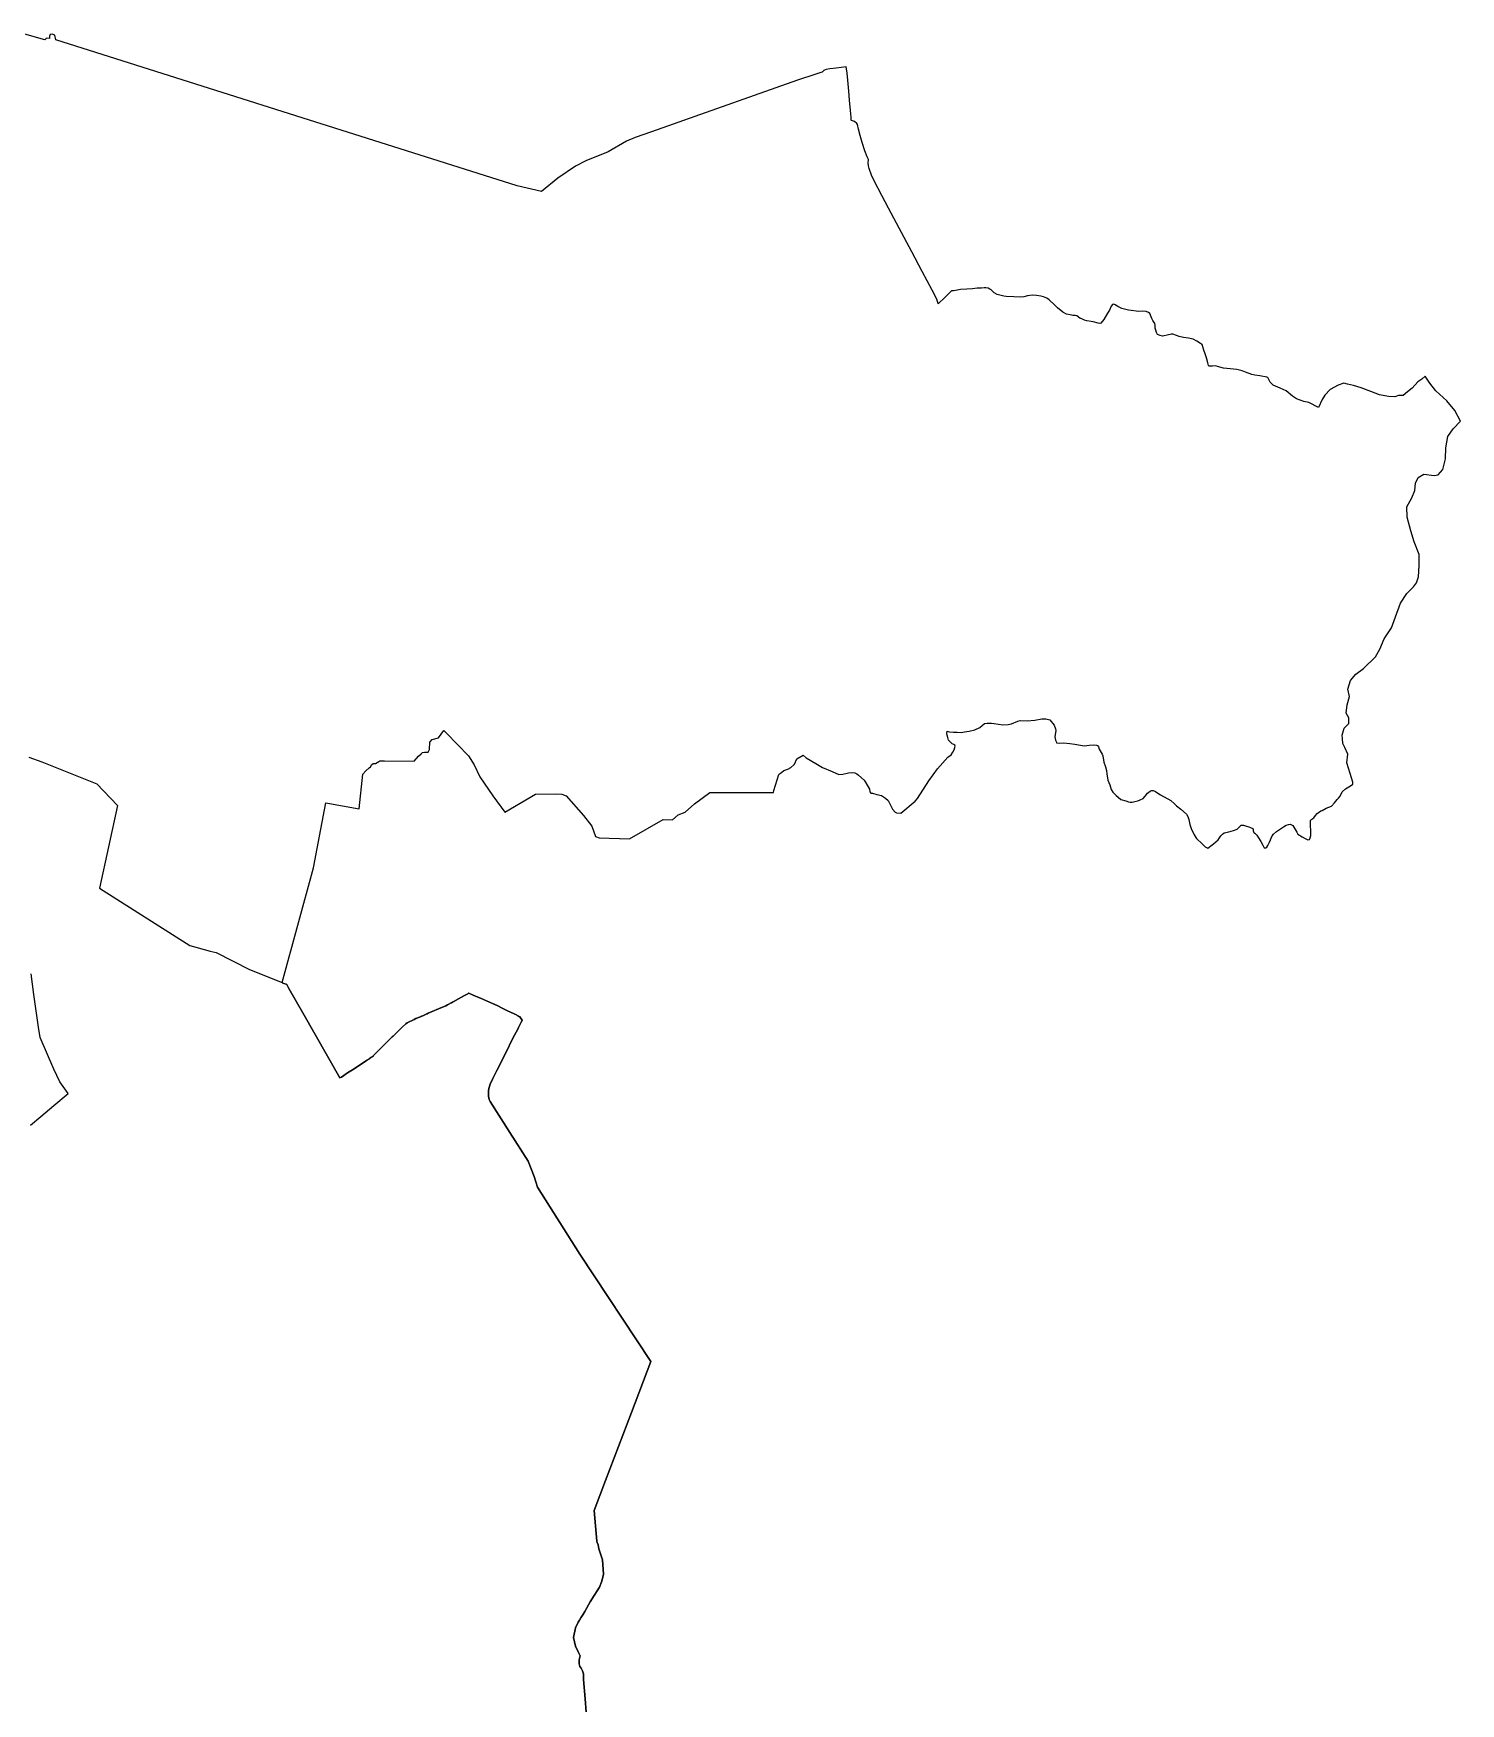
# Model space of a CAD drawing. Header units: millimetres. Extents: x 163919 to 195198, y 430116 to 478891.
# Drawn here: x 184625 to 193541, y 466236 to 476672 of the extents above; entities that cross this region are included whole.
import ezdxf

# ---------------------------------------------------------------- set-up
doc = ezdxf.new("R2010")
doc.units = ezdxf.units.MM
doc.layers.add('#SK03', color=2, linetype='Continuous')
doc.layers.add('#SK04', color=2, linetype='Continuous')

msp = doc.modelspace()

# ---------------------------------------------------------------- linework, layer by layer
at = {"layer": '#SK03', "ltscale": 10}
for points in [[(184596, 472150), (184678, 472120), (185022, 471982), (185150, 471848), (185038, 471330), (185603, 470973), (185730, 470937), (185767, 470929), (185976, 470822), (186180, 470742), (186184, 470737), (186190, 470735), (186204, 470732), (186208, 470729), (186220, 470704), (186308, 470552), (186539, 470145), (186547, 470149), (186549, 470150), (186588, 470176), (186619, 470196), (186710, 470256), (186713, 470258), (186717, 470261), (186720, 470263), (186723, 470265), (186734, 470272), (186741, 470277), (186747, 470282), (186750, 470286), (186794, 470330), (186816, 470352), (186867, 470402), (186872, 470407), (186876, 470411), (186880, 470415), (186889, 470423), (186900, 470434), (186902, 470436), (186907, 470441), (186931, 470464), (186949, 470481), (186952, 470483), (186961, 470490), (187004, 470511), (187015, 470516), (187043, 470528), (187046, 470529), (187050, 470531), (187052, 470532), (187058, 470534), (187083, 470545), (187086, 470546), (187091, 470549), (187117, 470560), (187156, 470576), (187201, 470595), (187212, 470601), (187217, 470603), (187235, 470614), (187238, 470615), (187243, 470618), (187248, 470621), (187281, 470639), (187319, 470660), (187331, 470666), (187338, 470670), (187344, 470675), (187346, 470674), (187373, 470663), (187411, 470646), (187418, 470643), (187494, 470610), (187523, 470597), (187558, 470580), (187592, 470563), (187602, 470559), (187632, 470544), (187644, 470539), (187648, 470536), (187656, 470532), (187662, 470528), (187665, 470527), (187669, 470521), (187679, 470506), (187679, 470506), (187676, 470500), (187675, 470498), (187656, 470461), (187653, 470455), (187619, 470389), (187578, 470306), (187546, 470242), (187545, 470241), (187536, 470222), (187521, 470192), (187496, 470142), (187479, 470106), (187471, 470079), (187469, 470064), (187469, 470060), (187468, 470043), (187469, 470037), (187469, 470030), (187470, 470023), (187470, 470021), (187472, 470010), (187478, 469997), (187601, 469805), (187716, 469626), (187754, 469530), (187774, 469462), (188039, 469044), (188483, 468373), (188361, 468054), (188200, 467630), (188129, 467442), (188145, 467250), (188148, 467243), (188154, 467227), (188157, 467202), (188180, 467134), (188186, 467044), (188177, 467001), (188161, 466964), (188146, 466940), (188129, 466912), (188103, 466871), (188070, 466812), (188057, 466791), (188045, 466771), (188037, 466756), (188029, 466745), (188011, 466708), (187999, 466649), (188011, 466594), (188031, 466555), (188040, 466535), (188035, 466509), (188035, 466485), (188038, 466467), (188047, 466456), (188056, 466440), (188061, 466421), (188061, 466387), (188073, 466266), (188079, 466181)], [(184608, 469851), (184672, 469905), (184753, 469972), (184842, 470048), (184791, 470120), (184753, 470200), (184667, 470397), (184657, 470463), (184628, 470667), (184611, 470795)]]:
    msp.add_lwpolyline(points, dxfattribs=at)
at = {"layer": '#SK04'}
msp.add_lwpolyline([(188079, 466181), (188073, 466266), (188061, 466387), (188061, 466421), (188056, 466440), (188047, 466456), (188038, 466467), (188035, 466485), (188035, 466509), (188040, 466535), (188031, 466555), (188011, 466594), (187999, 466649), (188011, 466708), (188029, 466745), (188037, 466756), (188045, 466771), (188057, 466791), (188070, 466812), (188103, 466871), (188129, 466912), (188146, 466940), (188161, 466964), (188177, 467001), (188186, 467044), (188180, 467134), (188157, 467202), (188154, 467227), (188148, 467243), (188145, 467250), (188129, 467442), (188200, 467630), (188361, 468054), (188483, 468373), (188039, 469044), (187774, 469462), (187754, 469530), (187716, 469626), (187601, 469805), (187478, 469997), (187472, 470010), (187470, 470021), (187470, 470023), (187469, 470030), (187469, 470037), (187468, 470043), (187469, 470060), (187469, 470064), (187471, 470079), (187479, 470106), (187496, 470142), (187521, 470192), (187536, 470222), (187545, 470241), (187546, 470242), (187578, 470306), (187619, 470389), (187653, 470455), (187656, 470461), (187675, 470498), (187676, 470500), (187679, 470506), (187679, 470506), (187669, 470521), (187665, 470527), (187662, 470528), (187656, 470532), (187648, 470536), (187644, 470539), (187632, 470544), (187602, 470559), (187592, 470563), (187558, 470580), (187523, 470597), (187494, 470610), (187418, 470643), (187411, 470646), (187373, 470663), (187346, 470674), (187344, 470675), (187338, 470670), (187331, 470666), (187319, 470660), (187281, 470639), (187248, 470621), (187243, 470618), (187238, 470615), (187235, 470614), (187217, 470603), (187212, 470601), (187201, 470595), (187156, 470576), (187117, 470560), (187091, 470549), (187086, 470546), (187083, 470545), (187058, 470534), (187052, 470532), (187050, 470531), (187046, 470529), (187043, 470528), (187015, 470516), (187004, 470511), (186961, 470490), (186952, 470483), (186949, 470481), (186931, 470464), (186907, 470441), (186902, 470436), (186900, 470434), (186889, 470423), (186880, 470415), (186876, 470411), (186872, 470407), (186867, 470402), (186816, 470352), (186794, 470330), (186750, 470286), (186747, 470282), (186741, 470277), (186734, 470272), (186723, 470265), (186720, 470263), (186717, 470261), (186713, 470258), (186710, 470256), (186619, 470196), (186588, 470176), (186549, 470150), (186547, 470149), (186539, 470145), (186308, 470552), (186220, 470704), (186208, 470729), (186204, 470732), (186190, 470735), (186184, 470737), (186180, 470742), (186375, 471459), (186452, 471865), (186661, 471827), (186684, 472043), (186701, 472064), (186723, 472082), (186731, 472089), (186740, 472103), (186748, 472109), (186763, 472109), (186783, 472123), (186790, 472126), (186819, 472127), (187004, 472125), (187030, 472156), (187047, 472171), (187055, 472178), (187068, 472181), (187074, 472181), (187091, 472181), (187099, 472197), (187102, 472243), (187117, 472260), (187156, 472271), (187189, 472316), (187206, 472300), (187343, 472158), (187378, 472102), (187414, 472026), (187495, 471907), (187570, 471806), (187762, 471918), (187888, 471920), (187927, 471919), (187953, 471908), (188061, 471785), (188113, 471718), (188136, 471653), (188160, 471645), (188348, 471640), (188560, 471761), (188618, 471759), (188653, 471790), (188696, 471805), (188755, 471858), (188851, 471929), (189155, 471928), (189248, 471928), (189251, 471941), (189281, 472041), (189286, 472046), (189298, 472054), (189314, 472066), (189338, 472075), (189356, 472084), (189375, 472101), (189380, 472106), (189394, 472140), (189433, 472163), (189453, 472146), (189514, 472110), (189554, 472084), (189616, 472059), (189656, 472042), (189682, 472044), (189717, 472052), (189741, 472054), (189757, 472052), (189769, 472045), (189780, 472037), (189814, 472005), (189826, 471990), (189848, 471950), (189851, 471932), (189857, 471924), (189867, 471925), (189894, 471916), (189923, 471910), (189948, 471893), (189964, 471879), (189992, 471824), (190008, 471806), (190017, 471802), (190045, 471800), (190133, 471875), (190149, 471891), (190218, 472002), (190273, 472076), (190337, 472150), (190358, 472164), (190368, 472180), (190377, 472196), (190383, 472219), (190381, 472224), (190376, 472229), (190365, 472233), (190341, 472256), (190339, 472265), (190337, 472273), (190334, 472287), (190332, 472297), (190334, 472313), (190340, 472310), (190348, 472308), (190372, 472306), (190396, 472305), (190421, 472304), (190442, 472307), (190471, 472312), (190507, 472320), (190538, 472335), (190567, 472359), (190583, 472363), (190599, 472362), (190611, 472361), (190626, 472359), (190681, 472352), (190714, 472353), (190735, 472357), (190775, 472374), (190790, 472378), (190834, 472377), (190882, 472381), (190925, 472390), (190950, 472389), (190974, 472383), (191001, 472349), (191011, 472326), (191012, 472317), (191007, 472277), (191011, 472255), (191014, 472248), (191017, 472240), (191036, 472238), (191060, 472239), (191100, 472234), (191131, 472231), (191167, 472224), (191192, 472220), (191220, 472224), (191249, 472226), (191267, 472225), (191273, 472222), (191279, 472214), (191283, 472200), (191301, 472168), (191306, 472157), (191313, 472119), (191323, 472089), (191329, 472067), (191330, 472046), (191337, 472005), (191350, 471977), (191357, 471947), (191368, 471930), (191389, 471909), (191402, 471900), (191419, 471886), (191449, 471876), (191466, 471871), (191476, 471868), (191489, 471869), (191506, 471872), (191524, 471877), (191540, 471882), (191558, 471891), (191571, 471905), (191585, 471924), (191601, 471937), (191610, 471942), (191620, 471941), (191634, 471936), (191644, 471929), (191666, 471915), (191730, 471878), (191754, 471858), (191767, 471846), (191794, 471825), (191828, 471793), (191836, 471778), (191843, 471761), (191849, 471728), (191858, 471704), (191877, 471664), (191892, 471641), (191927, 471608), (191946, 471590), (191957, 471582), (191962, 471580), (191989, 471601), (191998, 471607), (192026, 471633), (192042, 471657), (192053, 471669), (192064, 471677), (192092, 471682), (192123, 471692), (192146, 471700), (192159, 471715), (192171, 471724), (192184, 471725), (192197, 471720), (192218, 471714), (192239, 471706), (192244, 471701), (192245, 471690), (192250, 471679), (192256, 471674), (192267, 471662), (192279, 471645), (192292, 471622), (192305, 471599), (192314, 471582), (192324, 471583), (192330, 471588), (192337, 471597), (192348, 471619), (192364, 471657), (192371, 471669), (192391, 471686), (192435, 471714), (192452, 471724), (192466, 471729), (192477, 471730), (192492, 471723), (192517, 471681), (192524, 471669), (192552, 471651), (192570, 471641), (192586, 471634), (192597, 471635), (192601, 471646), (192605, 471660), (192606, 471687), (192604, 471724), (192603, 471751), (192605, 471758), (192623, 471771), (192635, 471786), (192644, 471797), (192667, 471814), (192677, 471817), (192702, 471830), (192734, 471844), (192754, 471865), (192762, 471875), (192770, 471886), (192779, 471894), (192789, 471905), (192802, 471932), (192822, 471952), (192852, 471971), (192867, 471980), (192868, 471993), (192851, 472047), (192831, 472114), (192836, 472169), (192817, 472210), (192805, 472235), (192803, 472267), (192802, 472287), (192814, 472331), (192842, 472359), (192843, 472395), (192826, 472425), (192832, 472477), (192847, 472528), (192837, 472575), (192853, 472628), (192886, 472668), (192935, 472703), (193009, 472776), (193037, 472824), (193064, 472890), (193109, 472958), (193134, 473027), (193165, 473111), (193205, 473172), (193247, 473214), (193266, 473239), (193277, 473276), (193283, 473348), (193283, 473416), (193250, 473496), (193229, 473564), (193207, 473650), (193204, 473713), (193236, 473770), (193255, 473815), (193260, 473862), (193275, 473897), (193311, 473918), (193375, 473910), (193401, 473913), (193430, 473947), (193446, 474013), (193449, 474083), (193461, 474153), (193495, 474202), (193541, 474249), (193505, 474316), (193455, 474377), (193387, 474438), (193349, 474486), (193320, 474530), (193299, 474511), (193273, 474494), (193239, 474456), (193210, 474432), (193182, 474410), (193152, 474410), (193130, 474402), (193091, 474403), (193035, 474414), (192981, 474435), (192919, 474458), (192871, 474473), (192835, 474481), (192812, 474486), (192777, 474474), (192727, 474446), (192693, 474411), (192676, 474385), (192653, 474334), (192593, 474365), (192562, 474372), (192516, 474388), (192490, 474406), (192452, 474438), (192413, 474455), (192370, 474474), (192351, 474492), (192336, 474522), (192330, 474524), (192286, 474532), (192256, 474537), (192237, 474541), (192197, 474555), (192177, 474563), (192143, 474573), (192060, 474581), (192023, 474591), (192012, 474594), (191990, 474593), (191969, 474592), (191965, 474597), (191961, 474613), (191953, 474645), (191945, 474670), (191937, 474692), (191931, 474713), (191928, 474724), (191925, 474730), (191916, 474734), (191894, 474750), (191870, 474762), (191841, 474767), (191810, 474773), (191782, 474779), (191766, 474784), (191744, 474793), (191735, 474792), (191708, 474787), (191690, 474782), (191678, 474781), (191663, 474785), (191648, 474791), (191641, 474804), (191636, 474818), (191633, 474831), (191632, 474849), (191630, 474859), (191619, 474878), (191612, 474891), (191600, 474921), (191591, 474929), (191577, 474934), (191553, 474936), (191531, 474935), (191466, 474943), (191424, 474954), (191399, 474966), (191382, 474977), (191375, 474980), (191367, 474978), (191358, 474968), (191347, 474943), (191334, 474923), (191312, 474884), (191293, 474861), (191288, 474860), (191277, 474862), (191246, 474870), (191232, 474872), (191206, 474877), (191191, 474881), (191174, 474888), (191163, 474893), (191143, 474907), (191134, 474909), (191118, 474910), (191101, 474913), (191079, 474918), (191056, 474931), (191023, 474957), (191004, 474977), (190971, 475008), (190955, 475018), (190936, 475027), (190918, 475030), (190892, 475035), (190867, 475036), (190836, 475032), (190812, 475027), (190794, 475024), (190749, 475027), (190703, 475028), (190688, 475031), (190670, 475034), (190646, 475040), (190628, 475051), (190609, 475069), (190599, 475074), (190590, 475080), (190575, 475083), (190564, 475083), (190548, 475081), (190521, 475080), (190491, 475077), (190457, 475073), (190416, 475071), (190396, 475067), (190386, 475065), (190372, 475064), (190364, 475064), (190361, 475063), (190320, 475023), (190278, 474983), (190268, 475011), (190239, 475068), (190177, 475184), (190112, 475308), (190017, 475487), (189967, 475581), (189925, 475660), (189878, 475750), (189860, 475787), (189847, 475829), (189843, 475844), (189839, 475864), (189841, 475885), (189834, 475900), (189819, 475939), (189803, 475990), (189790, 476034), (189780, 476074), (189773, 476104), (189770, 476109), (189754, 476122), (189736, 476127), (189733, 476131), (189733, 476149), (189729, 476191), (189723, 476255), (189719, 476312), (189713, 476380), (189709, 476424), (189703, 476464), (189671, 476459), (189640, 476455), (189601, 476450), (189577, 476446), (189567, 476443), (189563, 476441), (189557, 476434), (189553, 476430), (189544, 476427), (189507, 476416), (189399, 476379), (188621, 476106), (188487, 476058), (188384, 476022), (188330, 475999), (188215, 475932), (188077, 475875), (188011, 475843), (187902, 475768), (187799, 475685), (187648, 475720), (186264, 476157), (184766, 476631), (184760, 476661), (184743, 476668), (184730, 476665), (184726, 476655), (184725, 476641), (184706, 476643), (184697, 476631), (184557, 476672)], dxfattribs=at)

doc.saveas('drawing.dxf')
